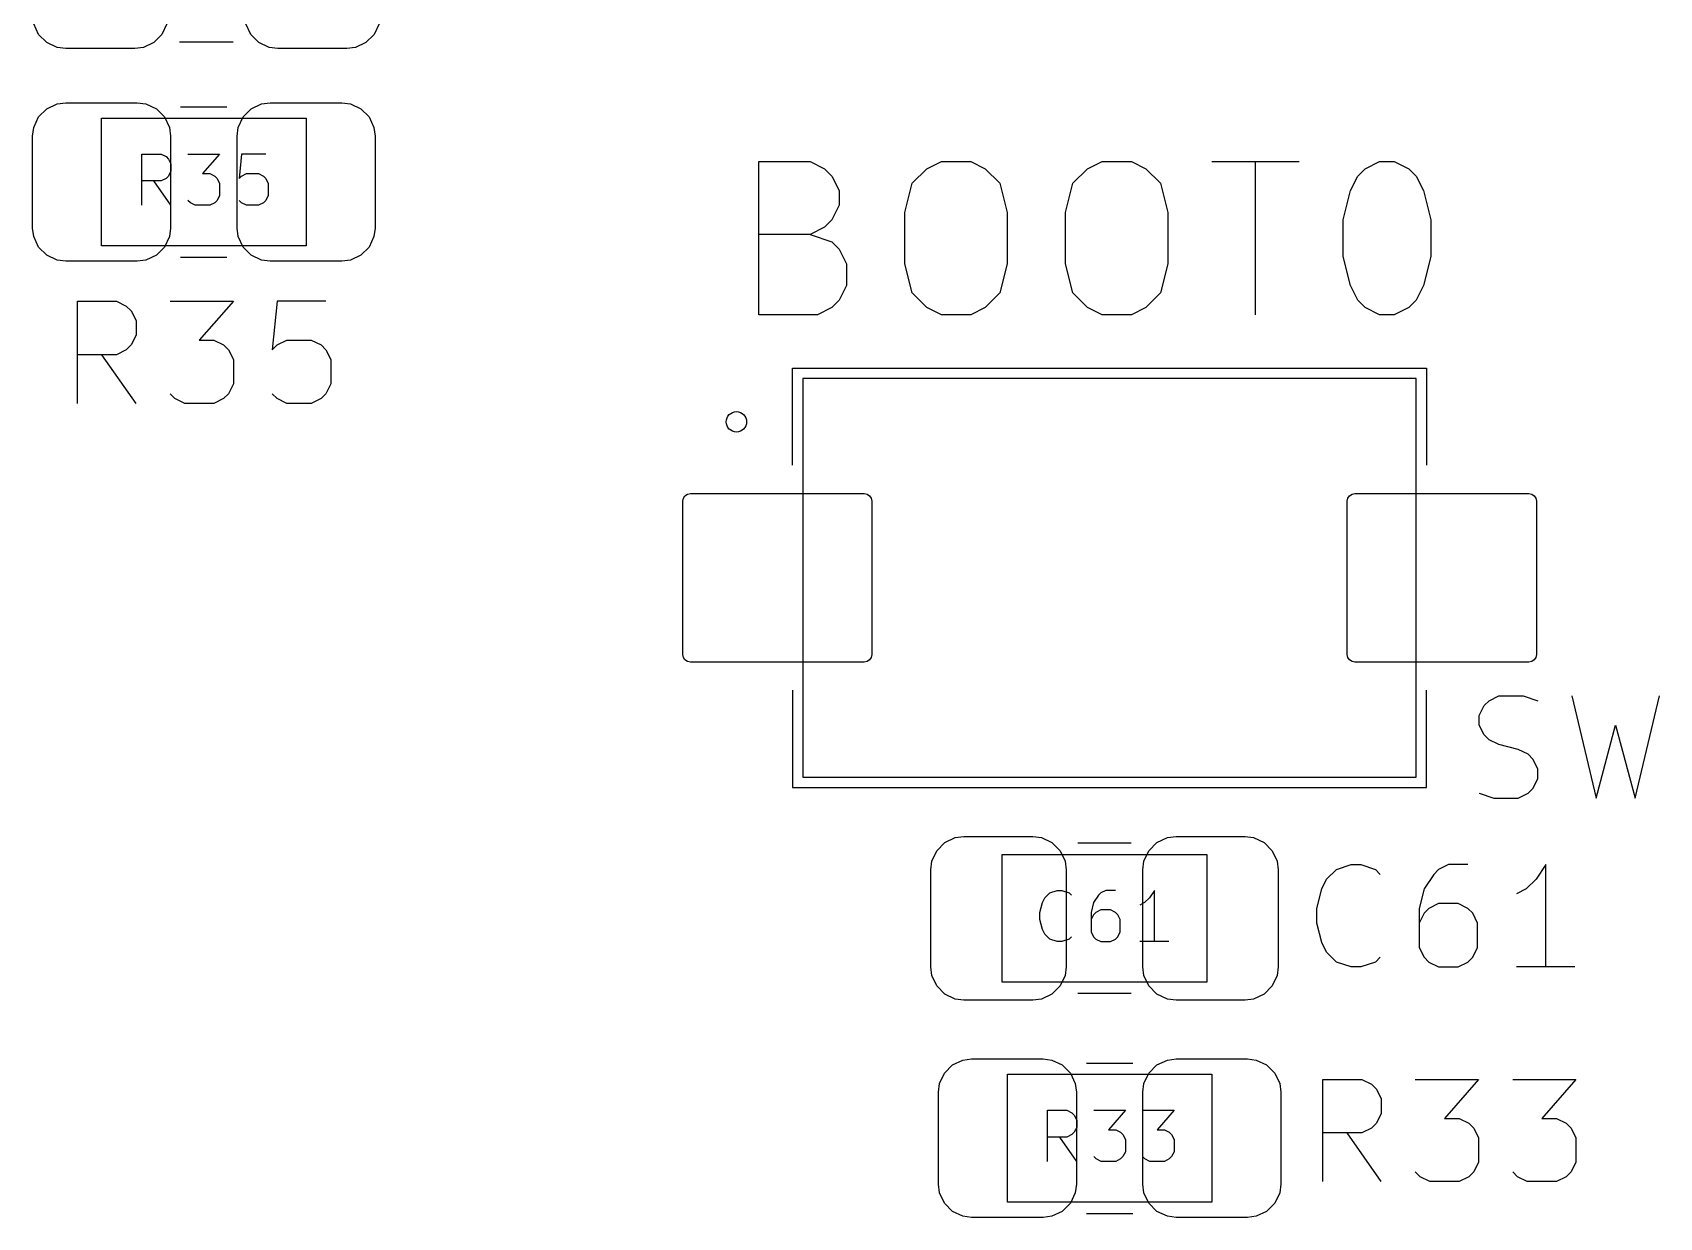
# Model space of a CAD drawing. Header units: millimetres. Extents: x 132 to 276, y -210 to -42.
# Drawn here: x 230.27 to 246.19, y -97.1 to -85.52 of the extents above; entities that cross this region are included whole.
import ezdxf

# ---------------------------------------------------------------- set-up
doc = ezdxf.new("R2010")
doc.units = ezdxf.units.MM
for name, color, linetype in [('BLACK', 7, 'CONTINUOUS'), ('GRAY3', 9, 'CONTINUOUS'), ('LYELLOW', 51, 'CONTINUOUS')]:
    doc.layers.add(name, color=color, linetype=linetype)

msp = doc.modelspace()

# ---------------------------------------------------------------- linework, layer by layer
at = {"layer": 'BLACK', "linetype": 'CONTINUOUS'}
for p, q in [((230.333776, -85.536412), (230.286074, -85.434116)), ((231.588926, -85.434116), (231.541224, -85.536412)), ((232.408776, -85.536412), (232.361074, -85.434116)), ((233.663926, -85.434116), (233.616224, -85.536412)), ((230.413588, -85.616224), (230.333776, -85.536412)), ((231.541224, -85.536412), (231.461412, -85.616224)), ((232.488588, -85.616224), (232.408776, -85.536412)), ((233.616224, -85.536412), (233.536412, -85.616224)), ((230.515884, -85.663926), (230.413588, -85.616224)), ((230.6, -85.675), (230.515884, -85.663926)), ((231.275, -85.675), (230.6, -85.675)), ((231.359116, -85.663926), (231.275, -85.675)), ((231.461412, -85.616224), (231.359116, -85.663926)), ((232.590884, -85.663926), (232.488588, -85.616224)), ((232.675, -85.675), (232.590884, -85.663926)), ((233.35, -85.675), (232.675, -85.675)), ((233.434116, -85.663926), (233.35, -85.675)), ((233.536412, -85.616224), (233.434116, -85.663926)), ((230.413587, -86.263775), (230.515883, -86.216074)), ((230.515883, -86.216074), (230.6, -86.205001)), ((230.6, -86.205001), (231.300001, -86.205)), ((231.300001, -86.205), (231.384117, -86.216074)), ((231.384117, -86.216074), (231.486413, -86.263775)), ((232.413587, -86.263775), (232.515883, -86.216074)), ((232.515883, -86.216074), (232.6, -86.205001)), ((232.6, -86.205001), (233.300001, -86.205)), ((233.300001, -86.205), (233.384117, -86.216074)), ((233.384117, -86.216074), (233.486413, -86.263775)), ((230.286074, -86.445883), (230.333775, -86.343587)), ((230.333775, -86.343587), (230.413587, -86.263775)), ((231.486413, -86.263775), (231.566225, -86.343587)), ((231.566225, -86.343587), (231.613926, -86.445883)), ((232.286074, -86.445883), (232.333775, -86.343587)), ((232.333775, -86.343587), (232.413587, -86.263775)), ((233.486413, -86.263775), (233.566225, -86.343587)), ((233.566225, -86.343587), (233.613926, -86.445883)), ((230.275, -86.529999), (230.286074, -86.445883)), ((230.275001, -87.43), (230.275, -86.529999)), ((231.613926, -86.445883), (231.624999, -86.53)), ((231.624999, -86.53), (231.625, -87.430001)), ((232.275, -86.529999), (232.286074, -86.445883)), ((232.275001, -87.43), (232.275, -86.529999)), ((233.613926, -86.445883), (233.624999, -86.53)), ((233.624999, -86.53), (233.625, -87.430001)), ((230.286074, -87.514117), (230.275001, -87.43)), ((230.333775, -87.616413), (230.286074, -87.514117)), ((231.613926, -87.514117), (231.566225, -87.616413)), ((231.625, -87.430001), (231.613926, -87.514117)), ((232.286074, -87.514117), (232.275001, -87.43)), ((232.333775, -87.616413), (232.286074, -87.514117)), ((233.613926, -87.514117), (233.566225, -87.616413)), ((233.625, -87.430001), (233.613926, -87.514117)), ((230.413587, -87.696225), (230.333775, -87.616413)), ((231.566225, -87.616413), (231.486413, -87.696225)), ((232.413587, -87.696225), (232.333775, -87.616413)), ((233.566225, -87.616413), (233.486413, -87.696225)), ((230.515883, -87.743926), (230.413587, -87.696225)), ((230.599999, -87.755), (230.515883, -87.743926)), ((231.3, -87.754999), (230.599999, -87.755)), ((231.384117, -87.743926), (231.3, -87.754999)), ((231.486413, -87.696225), (231.384117, -87.743926)), ((232.515883, -87.743926), (232.413587, -87.696225)), ((232.599999, -87.755), (232.515883, -87.743926)), ((233.3, -87.754999), (232.599999, -87.755)), ((233.384117, -87.743926), (233.3, -87.754999)), ((233.486413, -87.696225), (233.384117, -87.743926)), ((236.640709, -90.071299), (236.656967, -90.046967)), ((236.656967, -90.046967), (236.681299, -90.030709)), ((236.681299, -90.030709), (236.71, -90.025)), ((236.71, -90.025), (238.41, -90.025)), ((238.41, -90.025), (238.438701, -90.030709)), ((238.438701, -90.030709), (238.463033, -90.046967)), ((238.463033, -90.046967), (238.479291, -90.071299)), ((243.140709, -90.071299), (243.156967, -90.046967)), ((243.156967, -90.046967), (243.181299, -90.030709)), ((243.181299, -90.030709), (243.21, -90.025)), ((243.21, -90.025), (244.91, -90.025)), ((244.91, -90.025), (244.938701, -90.030709)), ((244.938701, -90.030709), (244.963033, -90.046967)), ((244.963033, -90.046967), (244.979291, -90.071299)), ((236.635, -90.1), (236.640709, -90.071299)), ((236.635, -91.6), (236.635, -90.1)), ((238.479291, -90.071299), (238.485, -90.1)), ((238.485, -90.1), (238.485, -91.6)), ((243.135, -90.1), (243.140709, -90.071299)), ((243.135, -91.6), (243.135, -90.1)), ((244.979291, -90.071299), (244.985, -90.1)), ((244.985, -90.1), (244.985, -91.6)), ((236.640709, -91.628701), (236.635, -91.6)), ((236.656967, -91.653033), (236.640709, -91.628701)), ((236.681299, -91.669291), (236.656967, -91.653033)), ((238.463033, -91.653033), (238.438701, -91.669291)), ((238.479291, -91.628701), (238.463033, -91.653033)), ((238.485, -91.6), (238.479291, -91.628701)), ((243.140709, -91.628701), (243.135, -91.6)), ((243.156967, -91.653033), (243.140709, -91.628701)), ((243.181299, -91.669291), (243.156967, -91.653033)), ((244.963033, -91.653033), (244.938701, -91.669291)), ((244.979291, -91.628701), (244.963033, -91.653033)), ((244.985, -91.6), (244.979291, -91.628701)), ((236.71, -91.675), (236.681299, -91.669291)), ((238.41, -91.675), (236.71, -91.675)), ((238.438701, -91.669291), (238.41, -91.675)), ((243.21, -91.675), (243.181299, -91.669291)), ((244.91, -91.675), (243.21, -91.675)), ((244.938701, -91.669291), (244.91, -91.675)), ((239.198588, -93.438776), (239.300884, -93.391074)), ((239.300884, -93.391074), (239.385, -93.38)), ((239.385, -93.38), (240.06, -93.38)), ((240.06, -93.38), (240.144116, -93.391074)), ((240.144116, -93.391074), (240.246412, -93.438776)), ((241.273588, -93.438776), (241.375884, -93.391074)), ((241.375884, -93.391074), (241.46, -93.38)), ((241.46, -93.38), (242.135, -93.38)), ((242.135, -93.38), (242.219116, -93.391074)), ((242.219116, -93.391074), (242.321412, -93.438776)), ((239.071074, -93.620884), (239.118776, -93.518588)), ((239.118776, -93.518588), (239.198588, -93.438776)), ((240.246412, -93.438776), (240.326224, -93.518588)), ((240.326224, -93.518588), (240.373926, -93.620884)), ((241.146074, -93.620884), (241.193776, -93.518588)), ((241.193776, -93.518588), (241.273588, -93.438776)), ((242.321412, -93.438776), (242.401224, -93.518588)), ((242.401224, -93.518588), (242.448926, -93.620884)), ((239.06, -93.705), (239.071074, -93.620884)), ((239.06, -94.655), (239.06, -93.705)), ((240.373926, -93.620884), (240.385, -93.705)), ((240.385, -93.705), (240.385, -94.655)), ((241.135, -93.705), (241.146074, -93.620884)), ((241.135, -94.655), (241.135, -93.705)), ((242.448926, -93.620884), (242.46, -93.705)), ((242.46, -93.705), (242.46, -94.655)), ((239.071074, -94.739116), (239.06, -94.655)), ((240.385, -94.655), (240.373926, -94.739116)), ((241.146074, -94.739116), (241.135, -94.655)), ((242.46, -94.655), (242.448926, -94.739116)), ((239.118776, -94.841412), (239.071074, -94.739116)), ((239.198588, -94.921224), (239.118776, -94.841412)), ((240.326224, -94.841412), (240.246412, -94.921224)), ((240.373926, -94.739116), (240.326224, -94.841412)), ((241.193776, -94.841412), (241.146074, -94.739116)), ((241.273588, -94.921224), (241.193776, -94.841412)), ((242.401224, -94.841412), (242.321412, -94.921224)), ((242.448926, -94.739116), (242.401224, -94.841412)), ((239.300884, -94.968926), (239.198588, -94.921224)), ((239.385, -94.98), (239.300884, -94.968926)), ((240.06, -94.98), (239.385, -94.98)), ((240.144116, -94.968926), (240.06, -94.98)), ((240.246412, -94.921224), (240.144116, -94.968926)), ((241.375884, -94.968926), (241.273588, -94.921224)), ((241.46, -94.98), (241.375884, -94.968926)), ((242.135, -94.98), (241.46, -94.98)), ((242.219116, -94.968926), (242.135, -94.98)), ((242.321412, -94.921224), (242.219116, -94.968926)), ((239.193775, -95.693587), (239.273587, -95.613775)), ((239.273587, -95.613775), (239.375883, -95.566074)), ((239.375883, -95.566074), (239.46, -95.555001)), ((239.46, -95.555001), (240.160001, -95.555)), ((240.160001, -95.555), (240.244117, -95.566074)), ((240.244117, -95.566074), (240.346413, -95.613775)), ((240.346413, -95.613775), (240.426225, -95.693587)), ((241.193775, -95.693587), (241.273587, -95.613775)), ((241.273587, -95.613775), (241.375883, -95.566074)), ((241.375883, -95.566074), (241.46, -95.555001)), ((241.46, -95.555001), (242.160001, -95.555)), ((242.160001, -95.555), (242.244117, -95.566074)), ((242.244117, -95.566074), (242.346413, -95.613775)), ((242.346413, -95.613775), (242.426225, -95.693587)), ((239.135, -95.879999), (239.146074, -95.795883)), ((239.146074, -95.795883), (239.193775, -95.693587)), ((240.426225, -95.693587), (240.473926, -95.795883)), ((240.473926, -95.795883), (240.484999, -95.88)), ((241.135, -95.879999), (241.146074, -95.795883)), ((241.146074, -95.795883), (241.193775, -95.693587)), ((242.426225, -95.693587), (242.473926, -95.795883)), ((242.473926, -95.795883), (242.484999, -95.88)), ((239.135001, -96.78), (239.135, -95.879999)), ((240.484999, -95.88), (240.485, -96.780001)), ((241.135001, -96.78), (241.135, -95.879999)), ((242.484999, -95.88), (242.485, -96.780001)), ((239.146074, -96.864117), (239.135001, -96.78)), ((239.193775, -96.966413), (239.146074, -96.864117)), ((240.473926, -96.864117), (240.426225, -96.966413)), ((240.485, -96.780001), (240.473926, -96.864117)), ((241.146074, -96.864117), (241.135001, -96.78)), ((241.193775, -96.966413), (241.146074, -96.864117)), ((242.473926, -96.864117), (242.426225, -96.966413)), ((242.485, -96.780001), (242.473926, -96.864117)), ((239.273587, -97.046225), (239.193775, -96.966413)), ((239.375883, -97.093926), (239.273587, -97.046225)), ((240.346413, -97.046225), (240.244117, -97.093926)), ((240.426225, -96.966413), (240.346413, -97.046225)), ((241.273587, -97.046225), (241.193775, -96.966413)), ((241.375883, -97.093926), (241.273587, -97.046225)), ((242.346413, -97.046225), (242.244117, -97.093926)), ((242.426225, -96.966413), (242.346413, -97.046225)), ((239.459999, -97.105), (239.375883, -97.093926)), ((240.16, -97.104999), (239.459999, -97.105)), ((240.244117, -97.093926), (240.16, -97.104999)), ((241.459999, -97.105), (241.375883, -97.093926)), ((242.16, -97.104999), (241.459999, -97.105)), ((242.244117, -97.093926), (242.16, -97.104999))]:
    msp.add_line(p, q, dxfattribs=at)
at = {"layer": 'GRAY3', "linetype": 'CONTINUOUS'}
for p, q in [((230.95, -87.605), (230.95, -86.355)), ((230.95, -86.355), (232.95, -86.355)), ((232.95, -86.355), (232.95, -87.605)), ((231.342857, -87.207149), (231.342857, -86.707149)), ((231.342857, -86.707149), (231.533333, -86.707149)), ((231.533333, -86.707149), (231.580952, -86.730959)), ((231.795238, -86.707149), (232.104762, -86.707149)), ((232.104762, -86.707149), (231.938095, -86.897625)), ((232.319047, -86.707149), (232.295238, -86.945244)), ((232.557142, -86.707149), (232.319047, -86.707149)), ((231.580952, -86.730959), (231.604762, -86.754768)), ((231.604762, -86.754768), (231.628571, -86.802387)), ((231.628571, -86.873816), (231.604762, -86.921435)), ((231.628571, -86.802387), (231.628571, -86.873816)), ((231.533333, -86.969054), (231.342857, -86.969054)), ((231.628571, -87.207149), (231.461905, -86.969054)), ((231.580952, -86.945244), (231.533333, -86.969054)), ((231.604762, -86.921435), (231.580952, -86.945244)), ((231.938095, -86.897625), (232.009524, -86.897625)), ((232.009524, -86.897625), (232.057143, -86.921435)), ((232.057143, -86.921435), (232.080952, -86.945244)), ((232.080952, -86.945244), (232.104762, -86.992863)), ((232.104762, -86.992863), (232.104762, -87.111911)), ((232.295238, -86.945244), (232.319047, -86.921435)), ((232.319047, -86.921435), (232.366666, -86.897625)), ((232.366666, -86.897625), (232.485714, -86.897625)), ((232.485714, -86.897625), (232.533333, -86.921435)), ((232.533333, -86.921435), (232.557142, -86.945244)), ((232.557142, -86.945244), (232.580952, -86.992863)), ((232.580952, -86.992863), (232.580952, -87.111911)), ((231.819048, -87.18334), (231.795238, -87.15953)), ((231.866667, -87.207149), (231.819048, -87.18334)), ((232.057143, -87.18334), (232.009524, -87.207149)), ((232.080952, -87.15953), (232.057143, -87.18334)), ((232.104762, -87.111911), (232.080952, -87.15953)), ((232.319047, -87.18334), (232.295238, -87.15953)), ((232.366666, -87.207149), (232.319047, -87.18334)), ((232.533333, -87.18334), (232.485714, -87.207149)), ((232.557142, -87.15953), (232.533333, -87.18334)), ((232.580952, -87.111911), (232.557142, -87.15953)), ((232.009524, -87.207149), (231.866667, -87.207149)), ((232.485714, -87.207149), (232.366666, -87.207149)), ((232.95, -87.605), (230.95, -87.605)), ((243.81, -88.9), (237.81, -88.9)), ((237.81, -88.9), (237.81, -92.8)), ((243.81, -92.8), (243.81, -88.9)), ((237.81, -92.8), (243.81, -92.8)), ((239.76, -93.555), (241.76, -93.555)), ((239.76, -94.805), (239.76, -93.555)), ((241.76, -93.555), (241.76, -94.805)), ((240.129048, -94.121435), (240.152857, -94.026197)), ((240.152857, -94.026197), (240.176667, -93.978578)), ((240.176667, -93.978578), (240.224286, -93.930959)), ((240.224286, -93.930959), (240.295714, -93.907149)), ((240.295714, -93.907149), (240.343333, -93.907149)), ((240.343333, -93.907149), (240.414762, -93.930959)), ((240.414762, -93.930959), (240.438571, -93.954768)), ((240.652857, -94.026197), (240.629048, -94.121435)), ((240.700476, -93.954768), (240.652857, -94.026197)), ((240.724286, -93.930959), (240.700476, -93.954768)), ((240.771905, -93.907149), (240.724286, -93.930959)), ((240.867143, -93.907149), (240.771905, -93.907149)), ((241.152857, -94.026197), (241.105238, -94.050006)), ((241.200476, -93.978578), (241.152857, -94.026197)), ((241.248095, -93.907149), (241.200476, -93.978578)), ((241.248095, -94.407149), (241.248095, -93.907149)), ((240.129048, -94.192863), (240.129048, -94.121435)), ((240.152857, -94.288101), (240.129048, -94.192863)), ((240.629048, -94.121435), (240.629048, -94.311911)), ((240.652857, -94.145244), (240.629048, -94.192863)), ((240.676667, -94.121435), (240.652857, -94.145244)), ((240.724286, -94.097625), (240.676667, -94.121435)), ((240.819524, -94.097625), (240.724286, -94.097625)), ((240.867143, -94.121435), (240.819524, -94.097625)), ((240.890952, -94.145244), (240.867143, -94.121435)), ((240.914762, -94.192863), (240.890952, -94.145244)), ((240.914762, -94.311911), (240.914762, -94.192863)), ((240.176667, -94.33572), (240.152857, -94.288101)), ((240.224286, -94.38334), (240.176667, -94.33572)), ((240.438571, -94.35953), (240.414762, -94.38334)), ((240.629048, -94.311911), (240.652857, -94.35953)), ((240.652857, -94.35953), (240.676667, -94.38334)), ((240.867143, -94.38334), (240.890952, -94.35953)), ((240.890952, -94.35953), (240.914762, -94.311911)), ((240.295714, -94.407149), (240.224286, -94.38334)), ((240.343333, -94.407149), (240.295714, -94.407149)), ((240.414762, -94.38334), (240.343333, -94.407149)), ((240.676667, -94.38334), (240.724286, -94.407149)), ((240.724286, -94.407149), (240.819524, -94.407149)), ((240.819524, -94.407149), (240.867143, -94.38334)), ((241.390952, -94.407149), (241.105238, -94.407149)), ((241.76, -94.805), (239.76, -94.805)), ((239.81, -95.705), (241.81, -95.705)), ((239.81, -96.955), (239.81, -95.705)), ((241.81, -95.705), (241.81, -96.955)), ((240.202857, -96.557149), (240.202857, -96.057149)), ((240.202857, -96.057149), (240.393333, -96.057149)), ((240.393333, -96.057149), (240.440952, -96.080959)), ((240.440952, -96.080959), (240.464762, -96.104768)), ((240.464762, -96.104768), (240.488571, -96.152387)), ((240.655238, -96.057149), (240.964762, -96.057149)), ((240.964762, -96.057149), (240.798095, -96.247625)), ((241.131428, -96.057149), (241.440952, -96.057149)), ((241.440952, -96.057149), (241.274285, -96.247625)), ((240.464762, -96.271435), (240.440952, -96.295244)), ((240.488571, -96.223816), (240.464762, -96.271435)), ((240.488571, -96.152387), (240.488571, -96.223816)), ((240.798095, -96.247625), (240.869524, -96.247625)), ((240.869524, -96.247625), (240.917143, -96.271435)), ((240.917143, -96.271435), (240.940952, -96.295244)), ((241.274285, -96.247625), (241.345714, -96.247625)), ((241.345714, -96.247625), (241.393333, -96.271435)), ((241.393333, -96.271435), (241.417142, -96.295244)), ((240.393333, -96.319054), (240.202857, -96.319054)), ((240.488571, -96.557149), (240.321905, -96.319054)), ((240.440952, -96.295244), (240.393333, -96.319054)), ((240.940952, -96.295244), (240.964762, -96.342863)), ((240.964762, -96.342863), (240.964762, -96.461911)), ((241.417142, -96.295244), (241.440952, -96.342863)), ((241.440952, -96.342863), (241.440952, -96.461911)), ((240.679048, -96.53334), (240.655238, -96.50953)), ((240.726667, -96.557149), (240.679048, -96.53334)), ((240.869524, -96.557149), (240.726667, -96.557149)), ((240.917143, -96.53334), (240.869524, -96.557149)), ((240.940952, -96.50953), (240.917143, -96.53334)), ((240.964762, -96.461911), (240.940952, -96.50953)), ((241.155238, -96.53334), (241.131428, -96.50953)), ((241.202857, -96.557149), (241.155238, -96.53334)), ((241.345714, -96.557149), (241.202857, -96.557149)), ((241.393333, -96.53334), (241.345714, -96.557149)), ((241.417142, -96.50953), (241.393333, -96.53334)), ((241.440952, -96.461911), (241.417142, -96.50953)), ((241.81, -96.955), (239.81, -96.955))]:
    msp.add_line(p, q, dxfattribs=at)
at = {"layer": 'LYELLOW', "linetype": 'CONTINUOUS'}
for p, q in [((231.713748, -85.61), (232.236252, -85.61)), ((231.722936, -86.245), (232.177064, -86.245)), ((237.379999, -88.278328), (237.379999, -86.778328)), ((237.379999, -86.778328), (237.879999, -86.778328)), ((237.879999, -86.778328), (238.022857, -86.849757)), ((238.022857, -86.849757), (238.094285, -86.921185)), ((238.879999, -86.992614), (239.022857, -86.849757)), ((239.022857, -86.849757), (239.165714, -86.778328)), ((239.165714, -86.778328), (239.451428, -86.778328)), ((239.451428, -86.778328), (239.594285, -86.849757)), ((239.594285, -86.849757), (239.737142, -86.992614)), ((240.451428, -86.992614), (240.594286, -86.849757)), ((240.594286, -86.849757), (240.737143, -86.778328)), ((240.737143, -86.778328), (241.022857, -86.778328)), ((241.022857, -86.778328), (241.165714, -86.849757)), ((241.165714, -86.849757), (241.308571, -86.992614)), ((241.808572, -86.778328), (242.665715, -86.778328)), ((242.237143, -88.278328), (242.237143, -86.778328)), ((243.237143, -86.921185), (243.308572, -86.849757)), ((243.308572, -86.849757), (243.451429, -86.778328)), ((243.451429, -86.778328), (243.594286, -86.778328)), ((243.594286, -86.778328), (243.737143, -86.849757)), ((243.737143, -86.849757), (243.808572, -86.921185)), ((238.094285, -86.921185), (238.165714, -87.064042)), ((238.808571, -87.278328), (238.879999, -86.992614)), ((239.737142, -86.992614), (239.808571, -87.278328)), ((240.38, -87.278328), (240.451428, -86.992614)), ((241.308571, -86.992614), (241.38, -87.278328)), ((243.165714, -87.064042), (243.237143, -86.921185)), ((243.808572, -86.921185), (243.88, -87.064042)), ((238.165714, -87.064042), (238.165714, -87.2069)), ((243.094286, -87.349757), (243.165714, -87.064042)), ((243.88, -87.064042), (243.951429, -87.349757)), ((238.094285, -87.349757), (238.022857, -87.421185)), ((238.165714, -87.2069), (238.094285, -87.349757)), ((238.808571, -87.778328), (238.808571, -87.278328)), ((239.808571, -87.278328), (239.808571, -87.778328)), ((240.38, -87.778328), (240.38, -87.278328)), ((241.38, -87.278328), (241.38, -87.778328)), ((243.094286, -87.7069), (243.094286, -87.349757)), ((243.951429, -87.349757), (243.951429, -87.7069)), ((237.879999, -87.492614), (237.379999, -87.492614)), ((238.022857, -87.421185), (237.879999, -87.492614)), ((237.879999, -87.492614), (238.094285, -87.564042)), ((238.094285, -87.564042), (238.165714, -87.635471)), ((238.165714, -87.635471), (238.237142, -87.778328)), ((231.722936, -87.715), (232.177064, -87.715)), ((238.237142, -87.778328), (238.237142, -87.992614)), ((238.879999, -88.064042), (238.808571, -87.778328)), ((239.808571, -87.778328), (239.737142, -88.064042)), ((240.451428, -88.064042), (240.38, -87.778328)), ((241.38, -87.778328), (241.308571, -88.064042)), ((243.165714, -87.992614), (243.094286, -87.7069)), ((243.951429, -87.7069), (243.88, -87.992614)), ((238.237142, -87.992614), (238.165714, -88.135471)), ((243.237143, -88.135471), (243.165714, -87.992614)), ((243.88, -87.992614), (243.808572, -88.135471)), ((230.715714, -89.144819), (230.715714, -88.144819)), ((230.715714, -88.144819), (231.096666, -88.144819)), ((231.096666, -88.144819), (231.191904, -88.192438)), ((231.620476, -88.144819), (232.239523, -88.144819)), ((232.239523, -88.144819), (231.90619, -88.525771)), ((232.668095, -88.144819), (232.620476, -88.621009)), ((233.144285, -88.144819), (232.668095, -88.144819)), ((238.165714, -88.135471), (238.094285, -88.2069)), ((239.022857, -88.2069), (238.879999, -88.064042)), ((239.737142, -88.064042), (239.594285, -88.2069)), ((240.594286, -88.2069), (240.451428, -88.064042)), ((241.308571, -88.064042), (241.165714, -88.2069)), ((243.308572, -88.2069), (243.237143, -88.135471)), ((243.808572, -88.135471), (243.737143, -88.2069)), ((231.191904, -88.192438), (231.239523, -88.240057)), ((231.239523, -88.240057), (231.287142, -88.335295)), ((237.951428, -88.278328), (237.379999, -88.278328)), ((238.094285, -88.2069), (237.951428, -88.278328)), ((239.165714, -88.278328), (239.022857, -88.2069)), ((239.451428, -88.278328), (239.165714, -88.278328)), ((239.594285, -88.2069), (239.451428, -88.278328)), ((240.737143, -88.278328), (240.594286, -88.2069)), ((241.022857, -88.278328), (240.737143, -88.278328)), ((241.165714, -88.2069), (241.022857, -88.278328)), ((243.451429, -88.278328), (243.308572, -88.2069)), ((243.594286, -88.278328), (243.451429, -88.278328)), ((243.737143, -88.2069), (243.594286, -88.278328)), ((231.287142, -88.478152), (231.239523, -88.57339)), ((231.287142, -88.335295), (231.287142, -88.478152)), ((231.191904, -88.621009), (231.096666, -88.668628)), ((231.239523, -88.57339), (231.191904, -88.621009)), ((231.90619, -88.525771), (232.049047, -88.525771)), ((232.049047, -88.525771), (232.144285, -88.57339)), ((232.144285, -88.57339), (232.191904, -88.621009)), ((232.191904, -88.621009), (232.239523, -88.716247)), ((232.620476, -88.621009), (232.668095, -88.57339)), ((232.668095, -88.57339), (232.763333, -88.525771)), ((232.763333, -88.525771), (233.001428, -88.525771)), ((233.001428, -88.525771), (233.096666, -88.57339)), ((233.096666, -88.57339), (233.144285, -88.621009)), ((233.144285, -88.621009), (233.191904, -88.716247)), ((231.096666, -88.668628), (230.715714, -88.668628)), ((231.287142, -89.144819), (230.953809, -88.668628)), ((232.239523, -88.716247), (232.239523, -88.954342)), ((233.191904, -88.716247), (233.191904, -88.954342)), ((232.239523, -88.954342), (232.191904, -89.04958)), ((233.191904, -88.954342), (233.144285, -89.04958)), ((237.71, -89.75), (237.71, -88.8)), ((237.71, -88.8), (243.91, -88.8)), ((243.91, -88.8), (243.91, -89.75)), ((231.668095, -89.0972), (231.620476, -89.04958)), ((231.763333, -89.144819), (231.668095, -89.0972)), ((232.144285, -89.0972), (232.049047, -89.144819)), ((232.191904, -89.04958), (232.144285, -89.0972)), ((232.668095, -89.0972), (232.620476, -89.04958)), ((232.763333, -89.144819), (232.668095, -89.0972)), ((233.096666, -89.0972), (233.001428, -89.144819)), ((233.144285, -89.04958), (233.096666, -89.0972)), ((232.049047, -89.144819), (231.763333, -89.144819)), ((233.001428, -89.144819), (232.763333, -89.144819)), ((237.71, -91.95), (237.71, -92.9)), ((243.91, -92.9), (243.91, -91.95)), ((244.426667, -92.195295), (244.474286, -92.100057)), ((244.474286, -92.100057), (244.521905, -92.052438)), ((244.521905, -92.052438), (244.617143, -92.004819)), ((244.617143, -92.004819), (244.855238, -92.004819)), ((244.855238, -92.004819), (244.998095, -92.052438)), ((245.331429, -92.004819), (245.569524, -93.004819)), ((245.950476, -93.004819), (246.188572, -92.004819)), ((244.426667, -92.290533), (244.426667, -92.195295)), ((244.474286, -92.385771), (244.426667, -92.290533)), ((245.569524, -93.004819), (245.76, -92.290533)), ((245.76, -92.290533), (245.950476, -93.004819)), ((244.521905, -92.43339), (244.474286, -92.385771)), ((244.617143, -92.481009), (244.521905, -92.43339)), ((244.807619, -92.528628), (244.617143, -92.481009)), ((244.902857, -92.576247), (244.807619, -92.528628)), ((244.950476, -92.623866), (244.902857, -92.576247)), ((244.998095, -92.719104), (244.950476, -92.623866)), ((244.998095, -92.814342), (244.998095, -92.719104)), ((237.71, -92.9), (243.91, -92.9)), ((244.902857, -92.9572), (244.950476, -92.90958)), ((244.950476, -92.90958), (244.998095, -92.814342)), ((244.426667, -92.9572), (244.569524, -93.004819)), ((244.569524, -93.004819), (244.807619, -93.004819)), ((244.807619, -93.004819), (244.902857, -92.9572)), ((241.021252, -93.445), (240.498748, -93.445)), ((242.933333, -93.797676), (243.028571, -93.702438)), ((243.028571, -93.702438), (243.171428, -93.654819)), ((243.171428, -93.654819), (243.266666, -93.654819)), ((243.266666, -93.654819), (243.409523, -93.702438)), ((243.409523, -93.702438), (243.457142, -93.750057)), ((244.028571, -93.702438), (243.980952, -93.750057)), ((244.123809, -93.654819), (244.028571, -93.702438)), ((244.314285, -93.654819), (244.123809, -93.654819)), ((245.07619, -93.654819), (244.980952, -93.797676)), ((245.07619, -94.654819), (245.07619, -93.654819)), ((242.885714, -93.892914), (242.933333, -93.797676)), ((243.980952, -93.750057), (243.885714, -93.892914)), ((244.980952, -93.797676), (244.885714, -93.892914)), ((242.838095, -94.08339), (242.885714, -93.892914)), ((243.885714, -93.892914), (243.838095, -94.08339)), ((244.028571, -94.035771), (243.933333, -94.08339)), ((244.219047, -94.035771), (244.028571, -94.035771)), ((244.314285, -94.08339), (244.219047, -94.035771)), ((244.885714, -93.892914), (244.790476, -93.940533)), ((242.838095, -94.226247), (242.838095, -94.08339)), ((243.838095, -94.08339), (243.838095, -94.464342)), ((243.885714, -94.131009), (243.838095, -94.226247)), ((243.933333, -94.08339), (243.885714, -94.131009)), ((244.361904, -94.131009), (244.314285, -94.08339)), ((244.409523, -94.226247), (244.361904, -94.131009)), ((242.885714, -94.416723), (242.838095, -94.226247)), ((244.409523, -94.464342), (244.409523, -94.226247)), ((242.933333, -94.511961), (242.885714, -94.416723)), ((243.028571, -94.6072), (242.933333, -94.511961)), ((243.838095, -94.464342), (243.885714, -94.55958)), ((244.361904, -94.55958), (244.409523, -94.464342)), ((243.171428, -94.654819), (243.028571, -94.6072)), ((243.266666, -94.654819), (243.171428, -94.654819)), ((243.409523, -94.6072), (243.266666, -94.654819)), ((243.457142, -94.55958), (243.409523, -94.6072)), ((243.885714, -94.55958), (243.933333, -94.6072)), ((243.933333, -94.6072), (244.028571, -94.654819)), ((244.028571, -94.654819), (244.219047, -94.654819)), ((244.219047, -94.654819), (244.314285, -94.6072)), ((244.314285, -94.6072), (244.361904, -94.55958)), ((245.361904, -94.654819), (244.790476, -94.654819)), ((241.021252, -94.915), (240.498748, -94.915)), ((240.582936, -95.595), (241.037064, -95.595)), ((242.895714, -96.754819), (242.895714, -95.754819)), ((242.895714, -95.754819), (243.276666, -95.754819)), ((243.276666, -95.754819), (243.371904, -95.802438)), ((243.800476, -95.754819), (244.419523, -95.754819)), ((244.419523, -95.754819), (244.08619, -96.135771)), ((244.752857, -95.754819), (245.371904, -95.754819)), ((245.371904, -95.754819), (245.038571, -96.135771)), ((243.371904, -95.802438), (243.419523, -95.850057)), ((243.419523, -95.850057), (243.467142, -95.945295)), ((243.467142, -95.945295), (243.467142, -96.088152)), ((243.467142, -96.088152), (243.419523, -96.18339)), ((243.371904, -96.231009), (243.276666, -96.278628)), ((243.419523, -96.18339), (243.371904, -96.231009)), ((244.08619, -96.135771), (244.229047, -96.135771)), ((244.229047, -96.135771), (244.324285, -96.18339)), ((244.324285, -96.18339), (244.371904, -96.231009)), ((244.371904, -96.231009), (244.419523, -96.326247)), ((245.038571, -96.135771), (245.181428, -96.135771)), ((245.181428, -96.135771), (245.276666, -96.18339)), ((245.276666, -96.18339), (245.324285, -96.231009)), ((245.324285, -96.231009), (245.371904, -96.326247)), ((243.276666, -96.278628), (242.895714, -96.278628)), ((243.467142, -96.754819), (243.133809, -96.278628)), ((244.419523, -96.326247), (244.419523, -96.564342)), ((245.371904, -96.326247), (245.371904, -96.564342)), ((244.419523, -96.564342), (244.371904, -96.65958)), ((245.371904, -96.564342), (245.324285, -96.65958)), ((243.848095, -96.7072), (243.800476, -96.65958)), ((243.943333, -96.754819), (243.848095, -96.7072)), ((244.324285, -96.7072), (244.229047, -96.754819)), ((244.371904, -96.65958), (244.324285, -96.7072)), ((244.800476, -96.7072), (244.752857, -96.65958)), ((244.895714, -96.754819), (244.800476, -96.7072)), ((245.276666, -96.7072), (245.181428, -96.754819)), ((245.324285, -96.65958), (245.276666, -96.7072)), ((244.229047, -96.754819), (243.943333, -96.754819)), ((245.181428, -96.754819), (244.895714, -96.754819)), ((240.582936, -97.065), (241.037064, -97.065))]:
    msp.add_line(p, q, dxfattribs=at)
at = {"layer": 'LYELLOW'}
msp.add_circle((237.16, -89.325), 0.1, dxfattribs=at)

doc.saveas('drawing.dxf')
